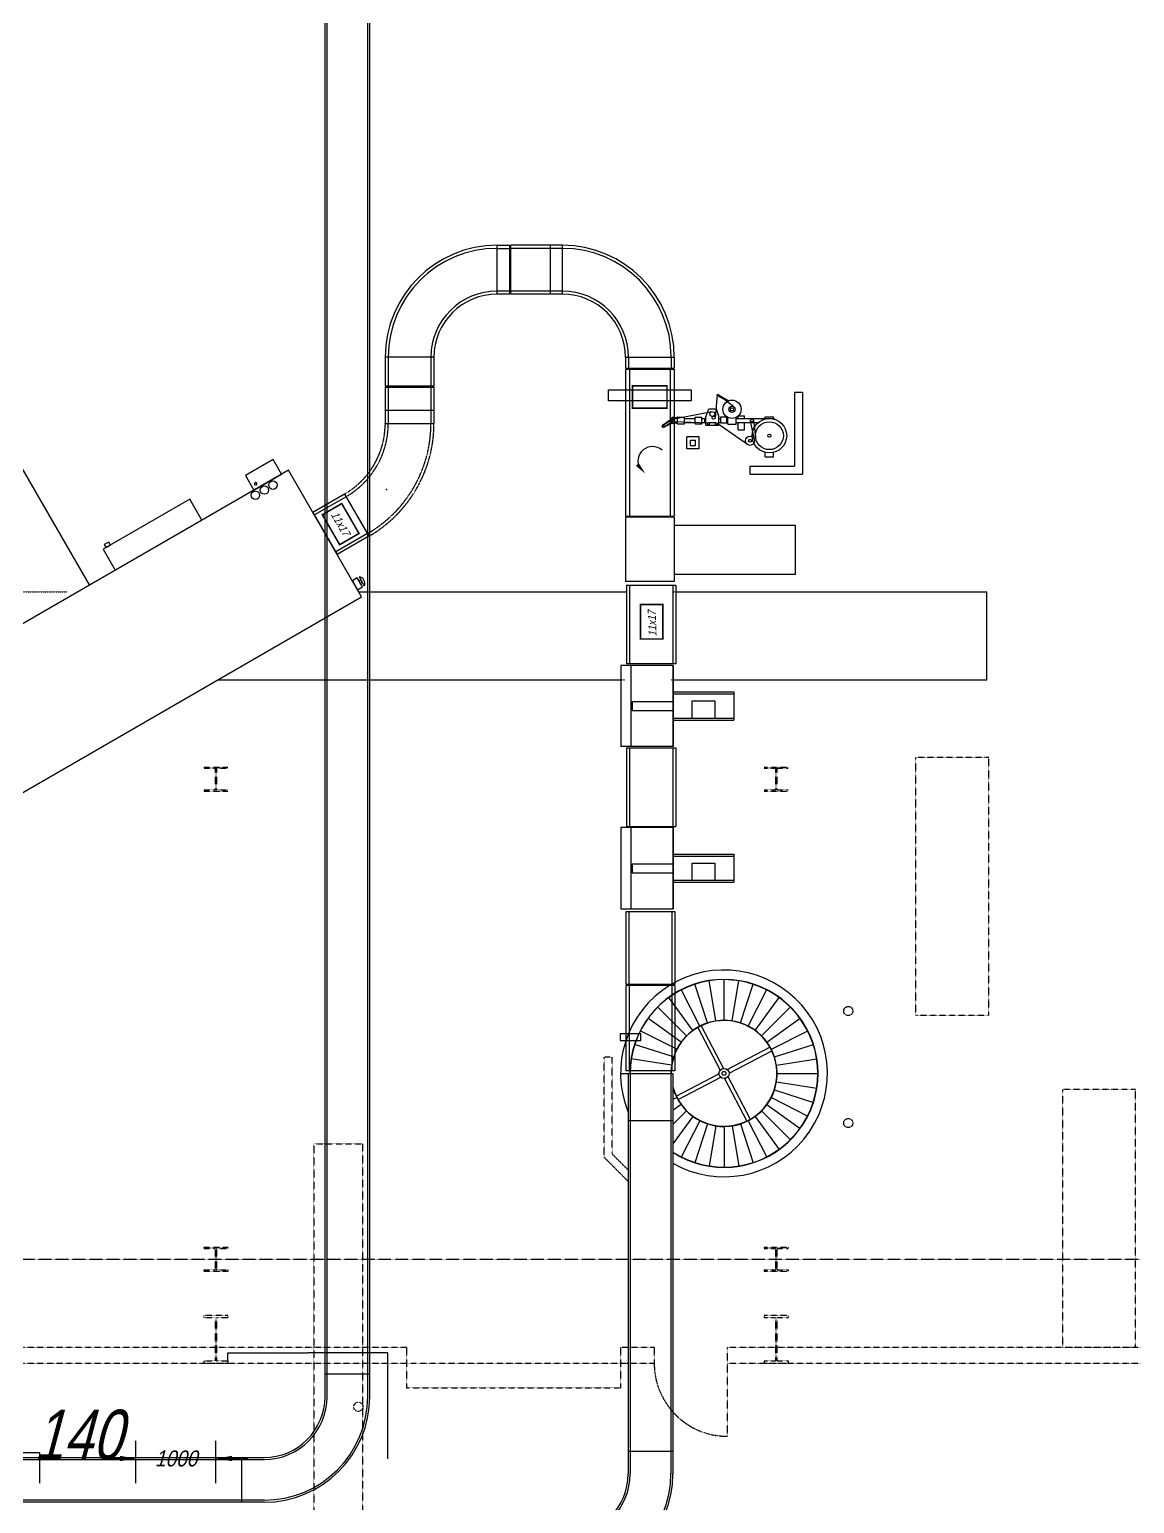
# Model space of a CAD drawing. Header units: millimetres. Extents: x -1732 to 458256, y -4349 to 130988.
# Drawn here: x 99160 to 112965, y 52078 to 70500 of the extents above; entities that cross this region are included whole.
import ezdxf

# ---------------------------------------------------------------- set-up
doc = ezdxf.new("R2010")
doc.units = ezdxf.units.MM
doc.header["$LTSCALE"] = 0.01
doc.header["$MEASUREMENT"] = 0
for name, pattern in [('CENTER2', [28.575, 19.05, -3.175, 3.175, -3.175]), ('HIDDEN2', [4.7625, 3.175, -1.5875]), ('PHANTOM', [63.5, 31.75, -6.35, 6.35, -6.35, 6.35, -6.35]), ('PHANTOM2', [31.75, 15.875, -3.175, 3.175, -3.175, 3.175, -3.175])]:
    doc.linetypes.add(name, pattern=pattern)
doc.layers.get('DEFPOINTS').update_dxf_attribs({"color": 251, "linetype": 'CONTINUOUS'})
for name, color, linetype in [('DIMNEW', 251, 'CONTINUOUS'), ('E-E-DIS-EQP', 251, 'PHANTOM2'), ('F-E-EQP', 251, 'CONTINUOUS'), ('F-E-EQP-AXE', 251, 'CENTER2'), ('F-E-EQP-CAN', 251, 'HIDDEN2'), ('F-E-EQP-PH2', 251, 'PHANTOM2'), ('NODETEXT', 5, 'CONTINUOUS'), ('S-E-ACI', 251, 'PHANTOM2'), ('S-E-BET', 251, 'PHANTOM2')]:
    doc.layers.add(name, color=color, linetype=linetype)
doc.styles.add('Arial', font='arial.ttf', dxfattribs={"width": 0.85, "oblique": 15})
doc.styles.add('TEXTXP', font='arial.ttf', dxfattribs={"width": 0.75, "oblique": 15})
doc.dimstyles.get("Standard").update_dxf_attribs({"dimtxt": 0.18, "dimasz": 0.18, "dimexe": 0.18, "dimexo": 0.0625, "dimgap": 0.09, "dimtad": 0, "dimtih": 1, "dimtoh": 1, "dimdec": 4, "dimzin": 0, "dimdsep": 46, "dimtxsty": 'Arial', "dimcen": 0.09, "dimadec": 0, "dimazin": 0, "dimtfac": 1, "dimtdec": 4, "dimtofl": 0, "dimtmove": 0, "dimatfit": 3, "dimfxl": 1, "dimtolj": 1, "dimtzin": 0, "dimarcsym": 0})

# ---------------------------------------------------------------- blocks, each defined once
blk = doc.blocks.new('*D27')
at = {"layer": 'DEFPOINTS', "color": 0, "transparency": 16777216}
for p in [(101490, 52640), (100490, 52334), (101490, 52334)]:
    blk.add_point(p, dxfattribs=at)
at = {"layer": 'DIMNEW', "color": 0, "lineweight": -2, "transparency": 16777216}
for p, q in [((100490, 52334), (100490, 52860)), ((101490, 52334), (101490, 52860)), ((100290, 52640), (100090, 52640)), ((101690, 52640), (101890, 52640))]:
    blk.add_line(p, q, dxfattribs=at)
at = {"layer": 'DIMNEW', "color": 0, "transparency": 16777216}
for points in [[(100290, 52674), (100290, 52607), (100490, 52640)], [(101690, 52674), (101690, 52607), (101490, 52640)]]:
    blk.add_solid(points, dxfattribs=at)
at = {"layer": 'DIMNEW', "color": 0, "transparency": 16777216, "insert": (100990, 52640), "char_height": 200, "attachment_point": 5, "style": 'Arial'}
blk.add_mtext('\\A1;1000', dxfattribs=at)
blk = doc.blocks.new('*D47')
at = {"layer": 'DEFPOINTS', "color": 0, "transparency": 16777216}
for p in [(101639, 53858), (103639, 53959), (103639, 52638)]:
    blk.add_point(p, dxfattribs=at)
at = {"layer": 'DIMNEW', "color": 0, "lineweight": -2, "transparency": 16777216}
for p, q in [((101639, 53858), (101639, 53959)), ((101640, 53959), (102638, 53959)), ((103638, 53959), (102641, 53959)), ((103639, 52638), (103639, 53959))]:
    blk.add_line(p, q, dxfattribs=at)
at = {"layer": 'DIMNEW', "color": 0, "transparency": 16777216}
for points in [[(101640, 53959), (101640, 53959), (101639, 53959)], [(103638, 53959), (103638, 53959), (103639, 53959)]]:
    blk.add_solid(points, dxfattribs=at)
at = {"layer": 'DIMNEW', "color": 0, "transparency": 16777216, "insert": (102639, 53959), "char_height": 1, "attachment_point": 5, "style": 'Arial'}
blk.add_mtext('\\A1;2000', dxfattribs=at)
blk = doc.blocks.new('*D49')
at = {"layer": 'DEFPOINTS', "color": 0, "transparency": 16777216}
for p in [(99289, 52713), (91083, 52334), (99289, 52334)]:
    blk.add_point(p, dxfattribs=at)
at = {"layer": 'DIMNEW', "color": 0, "lineweight": -2, "transparency": 16777216}
for p, q in [((91083, 52334), (91083, 52713)), ((91084, 52713), (95185, 52713)), ((99288, 52713), (95188, 52713)), ((99289, 52334), (99289, 52713))]:
    blk.add_line(p, q, dxfattribs=at)
at = {"layer": 'DIMNEW', "color": 0, "transparency": 16777216}
for points in [[(91084, 52713), (91084, 52713), (91083, 52713)], [(99288, 52713), (99288, 52713), (99289, 52713)]]:
    blk.add_solid(points, dxfattribs=at)
at = {"layer": 'DIMNEW', "color": 0, "transparency": 16777216, "insert": (95186, 52713), "char_height": 1, "attachment_point": 5, "style": 'Arial'}
blk.add_mtext('\\A1;8200', dxfattribs=at)

msp = doc.modelspace()

# ---------------------------------------------------------------- linework, layer by layer
at = {"layer": 'E-E-DIS-EQP'}
for p, q in [((102714.15801, 56571.78228), (102714.15801, 40911.78228)), ((102714.15801, 56571.78228), (103324.15801, 56571.78228)), ((103324.15801, 40911.78228), (103324.15801, 56571.78228))]:
    msp.add_line(p, q, dxfattribs=at)
at = {"layer": 'F-E-EQP'}
for p, q in [((102852.35766, 53414.72592), (102852.35766, 76253.01553)), ((102877.75801, 53414.72592), (102877.75801, 76252.23211)), ((103385.75731, 53414.72592), (103385.75731, 76234.72203)), ((103411.15766, 53414.72592), (103411.15766, 76183.92466)), ((108719.05691, 65968.92103), (108819.05671, 65968.92103)), ((108719.05691, 65968.92103), (108719.05691, 65043.92288)), ((108819.05671, 65968.92103), (108819.05671, 64943.92308)), ((107750.51934, 65933.75444), (107726.6149, 65646.38105)), ((107753.67913, 65927.72495), (107881.75606, 65853.98646)), ((107760.01579, 65938.73114), (107895.91073, 65860.49154)), ((107960.62382, 65785.1905), (107760.70797, 65938.26974)), ((107165.42164, 65618.44912), (107069.48676, 65551.30338)), ((107069.8528, 65551.55021), (107189.80363, 65629.43731)), ((107083.97845, 65530.44336), (107205.53427, 65614.26078)), ((107177.85189, 65644.086), (107257.22673, 65644.086)), ((107177.85189, 65583.76112), (107177.85189, 65644.086)), ((107192.66535, 65630.58882), (107685.16286, 65724.90531)), ((107209.80231, 65599.63026), (107643.30704, 65584.02572)), ((107257.22673, 65655.19848), (107217.03179, 65644.086)), ((107257.22673, 65655.19848), (107344.53906, 65655.19848)), ((107257.22673, 65583.76112), (107257.22673, 65644.086)), ((107344.53906, 65572.64865), (107344.53906, 65655.19848)), ((107344.53906, 65639.32351), (107478.45939, 65639.32351)), ((107344.53906, 65588.52361), (107478.45939, 65588.52361)), ((107478.45939, 65655.19848), (107557.83423, 65655.19848)), ((107478.45939, 65572.64865), (107478.45939, 65655.19848)), ((107557.83423, 65572.64865), (107557.83423, 65655.19848)), ((107557.83423, 65639.32351), (107611.80912, 65639.32351)), ((107557.83423, 65588.52361), (107611.80912, 65588.52361)), ((107598.53855, 65588.52361), (107598.53855, 65639.32351)), ((107611.80912, 65658.37348), (107648.32155, 65759.97327)), ((107611.80912, 65556.77368), (107611.80912, 65658.37348)), ((107648.32155, 65759.97327), (107737.22137, 65759.97327)), ((107737.22137, 65759.97327), (107773.7338, 65658.37348)), ((107773.7338, 65556.77368), (107773.7338, 65658.37348)), ((107773.7338, 65639.32351), (107795.95875, 65639.32351)), ((107773.7338, 65588.52361), (107795.95875, 65588.52361)), ((107795.95875, 65658.37348), (107872.1586, 65658.37348)), ((107795.95875, 65582.17363), (107795.95875, 65658.37348)), ((107872.1586, 65582.17363), (107872.1586, 65658.37348)), ((107872.1586, 65639.32351), (107884.85858, 65639.32351)), ((107872.1586, 65588.52361), (107884.85858, 65588.52361)), ((107884.85858, 65569.47365), (107884.85858, 65651.63047)), ((107988.04587, 65569.47365), (107988.04587, 65651.63047)), ((107988.04587, 65639.32351), (108465.88241, 65639.32351)), ((107988.04587, 65588.52361), (108264.84879, 65588.52361)), ((108011.85832, 65639.32351), (108011.85832, 65667.72592)), ((108011.85832, 65496.4488), (108011.85832, 65588.52361)), ((108015.50893, 65671.07345), (108091.23316, 65671.07345)), ((108091.23316, 65639.32351), (108091.23316, 65671.07345)), ((108091.23316, 65496.4488), (108091.23316, 65588.52361)), ((108218.56675, 65371.82876), (108167.85094, 65609.95534)), ((108205.40175, 65616.15508), (108230.54761, 65402.96837)), ((108351.58264, 65658.37348), (108456.35743, 65658.37348)), ((108351.58264, 65639.32351), (108351.58264, 65658.37348)), ((108456.35743, 65639.32351), (108456.35743, 65658.37348)), ((108465.88241, 65630.25596), (108465.88241, 65639.32351)), ((107082.13862, 65529.3897), (107188.25599, 65578.89888)), ((107177.85189, 65583.76112), (107257.22673, 65583.76112)), ((107257.22673, 65572.64865), (107217.03179, 65583.76112)), ((107257.22673, 65572.64865), (107344.53906, 65572.64865)), ((107372.8596, 65257.72428), (107372.8596, 65410.12397)), ((107525.2593, 65410.12397), (107372.8596, 65410.12397)), ((107478.45939, 65572.64865), (107557.83423, 65572.64865)), ((107525.2593, 65257.72428), (107525.2593, 65410.12397)), ((107611.80912, 65556.77368), (107773.7338, 65556.77368)), ((107739.30386, 65584.03357), (107642.87102, 65584.03357)), ((108129.88185, 65313.11582), (107746.25795, 65581.84023)), ((107795.95875, 65582.17363), (107872.1586, 65582.17363)), ((107884.85858, 65569.47365), (107988.04587, 65569.47365)), ((108011.85832, 65496.4488), (108091.23316, 65496.4488)), ((107525.2593, 65257.72428), (107372.8596, 65257.72428)), ((107417.05951, 65301.92419), (107417.05951, 65365.92406)), ((107417.05951, 65365.92406), (107481.05938, 65365.92406)), ((107417.05951, 65301.92419), (107481.05938, 65301.92419)), ((107481.05938, 65301.92419), (107481.05938, 65365.92406)), ((108159.05803, 65043.92288), (108159.05803, 64943.92308)), ((108159.05803, 65043.92288), (108719.05691, 65043.92288)), ((108351.58264, 65159.89947), (108351.58264, 65213.97661)), ((108351.58264, 65159.89947), (108456.35743, 65159.89947)), ((108456.35743, 65159.89947), (108456.35743, 65213.97661)), ((108159.05803, 64943.92308), (108819.05671, 64943.92308)), ((106605.63143, 64405.92195), (106605.63143, 63599.91949)), ((107215.63021, 64405.92195), (107215.63021, 63599.91949)), ((108729.82819, 64299.54471), (107220.83019, 64299.54471)), ((108729.82819, 63689.54593), (108729.82819, 64299.54471)), ((107215.63021, 63599.91949), (106605.63143, 63599.91949)), ((108729.82819, 63689.54593), (107220.83019, 63689.54593)), ((103274.04761, 63471.51057), (106618.50552, 63471.51057)), ((106618.50552, 63557.22301), (107234.50428, 63557.22301)), ((106618.50552, 63557.22301), (106618.50552, 62572.22498)), ((106656.50544, 63557.22301), (106656.50544, 62572.22498)), ((107196.50436, 63557.22301), (107196.50436, 62572.22498)), ((107234.50428, 63557.22301), (107234.50428, 62572.22498)), ((107234.50428, 63471.51057), (111121.15801, 63471.51057)), ((111121.15801, 62371.56052), (111121.15801, 63471.51057)), ((106546.50566, 62552.56769), (106546.5043, 61537.56974)), ((107201.50435, 62552.56682), (106546.50566, 62552.56769)), ((107234.50428, 62572.22575), (106618.50552, 62572.22498)), ((106671.50541, 62552.56752), (106671.50405, 61537.56957)), ((107196.50436, 62552.56682), (107196.503, 61537.56885)), ((107201.50435, 62552.56682), (107201.50299, 61537.56885)), ((101511.89194, 62371.56052), (106546.50542, 62371.56052)), ((107196.50412, 62371.56052), (111121.15801, 62371.56052)), ((106691.50501, 62100.0686), (106691.50486, 61990.06882)), ((106691.50501, 62100.0686), (107196.50375, 62100.0686)), ((107201.5039, 62220.06836), (107961.50238, 62220.06836)), ((107201.5039, 62195.06841), (107961.50238, 62195.06841)), ((107438.90343, 62110.06858), (107724.10286, 62110.06897)), ((107438.90372, 61895.06901), (107438.90343, 62110.06858)), ((107724.10289, 62110.06898), (107724.10318, 61895.06941)), ((107961.50242, 62220.06837), (107961.50195, 61870.06907)), ((106691.50486, 61990.06882), (107196.50361, 61990.06882)), ((107201.50344, 61895.06901), (107961.50191, 61895.06901)), ((107201.50344, 61870.06906), (107961.50191, 61870.06906)), ((107201.50299, 61537.56885), (106546.5043, 61537.56974)), ((106618.50552, 61522.56888), (107234.50428, 61522.56888)), ((106618.50552, 61522.56888), (106618.50552, 60537.57085)), ((106656.50544, 61522.56888), (106656.50544, 60537.57085)), ((107196.50436, 61522.56888), (107196.50436, 60537.57085)), ((107234.50428, 61522.56888), (107234.50428, 60537.57085)), ((106546.50566, 60524.57088), (106546.5043, 59509.57379)), ((107201.50435, 60524.57088), (106546.50566, 60524.57088)), ((106618.50552, 60537.57085), (107234.50428, 60537.57085)), ((106671.50541, 60524.57158), (106671.50405, 59509.57362)), ((107196.50436, 60524.57088), (107196.503, 59509.57291)), ((107201.50435, 60524.57088), (107201.50299, 59509.5729)), ((106691.50501, 60072.07266), (106691.50486, 59962.07288)), ((106691.50501, 60072.07266), (107196.50375, 60072.07266)), ((107201.5039, 60192.07242), (107961.50238, 60192.07242)), ((107201.5039, 60167.07247), (107961.50238, 60167.07247)), ((107438.90343, 60082.07264), (107724.10286, 60082.07303)), ((107438.90372, 59867.07307), (107438.90343, 60082.07264)), ((107724.10286, 60082.07303), (107724.10315, 59867.07346)), ((107961.50238, 60192.07242), (107961.50191, 59842.07312)), ((106691.50486, 59962.07288), (107196.50361, 59962.07288)), ((107201.50344, 59867.07307), (107961.50191, 59867.07307)), ((107201.50344, 59842.07312), (107961.50191, 59842.07312)), ((107733.25305, 58108.67128), (107653.28386, 58613.57687)), ((107733.25305, 58108.67128), (107653.28386, 58613.57687)), ((107837.06297, 58116.8413), (107837.06297, 58628.0406)), ((107837.06297, 58116.8413), (107837.06297, 58628.0406)), ((107940.87288, 58108.67128), (108020.84207, 58613.57687)), ((107940.87288, 58108.67128), (108020.84207, 58613.57687)), ((107447.00867, 57990.10497), (107146.53326, 58403.6739)), ((107535.79487, 58044.51322), (107303.71524, 58499.99514)), ((107631.99929, 58084.3624), (107474.03002, 58570.54183)), ((107631.99929, 58084.3624), (107474.03002, 58570.54183)), ((108042.12664, 58084.3624), (108200.09591, 58570.54183)), ((108042.12664, 58084.3624), (108200.09591, 58570.54183)), ((108138.33106, 58044.51322), (108370.41069, 58499.99514)), ((108138.33106, 58044.51322), (108370.41069, 58499.99514)), ((108227.11726, 57990.10497), (108527.59267, 58403.6739)), ((108227.11726, 57990.10497), (108527.59267, 58403.6739)), ((107367.82691, 57922.47736), (107006.35441, 58283.94985)), ((108306.29903, 57922.47736), (108667.77152, 58283.94985)), ((107300.19929, 57843.29559), (106886.63036, 58143.771)), ((107553.57389, 58049.69926), (107832.3692, 57516.20121)), ((108373.92664, 57843.29559), (108787.49557, 58143.771)), ((107245.79104, 57754.50939), (106790.30912, 57986.58902)), ((107509.25993, 58026.54168), (107788.05525, 57493.04363)), ((108428.33489, 57754.50939), (108883.81681, 57986.58902)), ((107205.94186, 57658.30497), (106719.76243, 57816.27424)), ((107876.8653, 57502.24901), (108410.78289, 57781.26357)), ((107900.02288, 57457.93506), (108433.94047, 57736.94961)), ((108468.18407, 57658.30497), (108954.3635, 57816.27424)), ((107181.63298, 57557.05121), (106676.72739, 57637.0204)), ((108492.49295, 57557.05121), (108997.39854, 57637.0204)), ((106544.76297, 57453.2413), (107198.86331, 57453.2413)), ((106640.06331, 57453.2413), (106640.06331, 52449.06744)), ((106665.46366, 57453.2413), (106665.46366, 52449.06744)), ((107173.46297, 57453.2413), (107173.46297, 52449.06744)), ((107198.86331, 57453.2413), (107198.86331, 52449.06744)), ((107240.605, 57169.75222), (107774.10305, 57448.54753)), ((107263.76258, 57125.43826), (107797.26063, 57404.23358)), ((107841.75673, 57390.28138), (108120.77128, 56856.3638)), ((107886.07068, 57413.43896), (108165.08524, 56879.52137)), ((108492.49295, 57349.43138), (108997.39854, 57269.46219)), ((108500.66297, 57453.2413), (109011.86227, 57453.2413)), ((107205.94186, 57248.17762), (107198.86331, 57245.87766)), ((107245.79104, 57151.9732), (107198.86331, 57128.06233)), ((108428.33489, 57151.9732), (108883.81681, 56919.89357)), ((108468.18407, 57248.17762), (108954.3635, 57090.20835)), ((107300.19929, 57063.187), (107198.86331, 56989.56211)), ((107367.82691, 56984.00524), (107198.86331, 56815.04164)), ((108306.29903, 56984.00524), (108667.77152, 56622.53274)), ((108373.92664, 57063.187), (108787.49557, 56762.71159)), ((107198.86331, 56860.86826), (106640.06331, 56860.86826)), ((107447.00867, 56916.37762), (107198.86331, 56574.83483)), ((107535.79487, 56861.96937), (107303.71524, 56406.48745)), ((107631.99929, 56822.12019), (107474.03002, 56335.94076)), ((107733.25305, 56797.81131), (107653.28386, 56292.90572)), ((107837.06297, 56789.6413), (107837.06297, 56278.44199)), ((107940.87288, 56797.81131), (108020.84207, 56292.90572)), ((108042.12664, 56822.12019), (108200.09591, 56335.94076)), ((108138.33106, 56861.96937), (108370.41069, 56406.48745)), ((108227.11726, 56916.37762), (108527.59267, 56502.80869)), ((103411.15766, 53694.12557), (102852.35766, 53694.12557)), ((107198.86331, 52728.52592), (106640.06331, 52728.52592)), ((68560.75801, 52652.52592), (102090.35766, 52652.52592)), ((68560.75801, 52627.12557), (102090.35766, 52627.12557)), ((101810.75766, 52652.52592), (101810.75766, 52093.72592)), ((102090.15766, 52119.12627), (68560.55801, 52119.12627)), ((102090.15766, 52093.72592), (68560.55801, 52093.72592))]:
    msp.add_line(p, q, dxfattribs=at)
at = {"layer": 'F-E-EQP', "linetype": 'Continuous'}
for p, q in [((105002.32272, 67193.26123), (105002.32272, 67802.86123)), ((105002.32272, 67193.26123), (105002.32272, 67802.86123)), ((105002.32272, 67802.86123), (105161.07272, 67802.86123)), ((105161.07272, 67193.26123), (105161.07272, 67802.86123)), ((105173.77272, 67193.18085), (105173.77272, 67802.94162)), ((105818.42998, 67802.94162), (105173.77272, 67802.94162)), ((105668.42998, 67193.18085), (105668.42998, 67802.94162)), ((105818.42998, 67193.18085), (105818.42998, 67802.94162)), ((105002.32272, 67764.76123), (105161.07272, 67764.76123)), ((105818.42998, 67764.8416), (105173.77272, 67764.8416)), ((105161.07272, 67231.36123), (105002.32272, 67231.36123)), ((105161.07272, 67193.26123), (105002.32272, 67193.26123)), ((105818.42998, 67231.4412), (105173.77272, 67231.4412)), ((105818.42998, 67193.18085), (105173.77272, 67193.18085)), ((104213.77824, 66405.8604), (103604.01747, 66405.8604)), ((103604.01747, 66405.8604), (103604.01747, 66043.9104)), ((103642.11748, 66405.8604), (103642.11748, 66043.9104)), ((104175.51789, 66405.8604), (104175.51789, 66043.9104)), ((104213.77824, 66405.8604), (104213.77824, 66043.9104)), ((106605.83082, 66404.47606), (107215.43082, 66404.47606)), ((106605.83082, 66404.47606), (106605.83082, 66267.33636)), ((106643.93082, 66404.47606), (106643.93082, 66267.33636)), ((107177.33082, 66404.47606), (107177.33082, 66267.33636)), ((107215.43082, 66404.47606), (107215.43082, 66267.33636)), ((106605.83082, 66267.33636), (107215.43082, 66267.33636)), ((106605.83082, 66254.63636), (106605.83082, 64418.62195)), ((106605.83082, 66254.63636), (107215.43082, 66254.63636)), ((106656.63082, 66254.63636), (106656.63082, 64418.62195)), ((107164.63082, 66254.63636), (107164.63082, 64418.62195)), ((107215.43082, 66254.63636), (107215.43082, 64418.62195)), ((104213.77824, 66043.9104), (103604.01747, 66043.9104)), ((103604.01747, 66031.2104), (104213.77824, 66031.2104)), ((103604.09785, 66031.2104), (104213.69785, 66031.2104)), ((103604.09785, 66031.2104), (103604.09785, 65574.0104)), ((103642.3582, 66031.2104), (103642.3582, 65574.0104)), ((104175.4375, 66031.2104), (104175.4375, 65574.0104)), ((104213.69785, 66031.2104), (104213.69785, 65574.0104)), ((104213.77824, 65738.9104), (103604.01747, 65738.9104)), ((103604.09785, 65574.0104), (104213.69785, 65574.0104)), ((99909.80813, 63558.54428), (98930.80813, 65254.22202)), ((102203.60573, 65125.57029), (101857.19557, 64925.57029)), ((102308.6985, 64943.54428), (102203.60573, 65125.57029)), ((102395.30104, 64993.54428), (95881.05795, 61232.54428)), ((101857.19557, 64925.57029), (101962.28834, 64743.54428)), ((101962.28834, 64743.54428), (102308.6985, 64943.54428)), ((103309.80104, 63409.58382), (102395.30104, 64993.54428)), ((103096.09785, 64694.12859), (102700.15104, 64465.52859)), ((103096.09785, 64694.12859), (103400.89785, 64166.19951)), ((101162.76928, 64628.3519), (100080.23753, 64003.3519)), ((101312.76928, 64368.54428), (101162.76928, 64628.3519)), ((103115.22803, 64660.99416), (102719.28121, 64432.39416)), ((100230.23753, 63743.54428), (101312.76928, 64368.54428)), ((102700.15104, 64465.52859), (103004.95104, 63937.59951)), ((107215.63021, 64405.92195), (106605.63143, 64405.92195)), ((106605.83082, 64418.62195), (107215.43082, 64418.62195)), ((103381.76768, 64199.33394), (102985.82086, 63970.73394)), ((103400.89785, 64166.19951), (103004.95104, 63937.59951)), ((100080.23753, 64003.3519), (100230.23753, 63743.54428)), ((100149.67697, 64094.28144), (100094.70791, 64062.54503)), ((100094.70791, 64062.54503), (100116.72169, 64024.41604)), ((100116.72169, 64024.41604), (100171.69076, 64056.15245)), ((100171.69076, 64056.15245), (100149.67697, 64094.28144)), ((103255.26981, 63646.25602), (103193.68616, 63610.70069)), ((103193.68616, 63610.70069), (103258.74137, 63498.02175)), ((103320.32503, 63533.57709), (103255.26981, 63646.25602)), ((103277.33475, 63658.99522), (103342.38996, 63546.31628)), ((103301.37749, 63617.35196), (103279.31256, 63604.61276)), ((103318.34721, 63587.95955), (103296.28228, 63575.22035)), ((96795.55795, 59648.58382), (103309.80104, 63409.58382)), ((103258.74137, 63498.02175), (103320.32503, 63533.57709)), ((106546.5043, 59509.57379), (107201.50299, 59509.5729)), ((106612.63732, 58564.0503), (106612.63732, 59478.0503)), ((106612.63732, 59478.0503), (107222.23732, 59478.0503)), ((106650.73732, 58564.0503), (106650.73732, 59478.0503)), ((107184.13732, 59478.0503), (107184.13732, 58564.0503)), ((107222.23732, 59478.0503), (107222.23732, 58564.0503)), ((107222.23732, 58564.0503), (106612.63732, 58564.0503)), ((107222.23732, 58551.3503), (106612.63732, 58551.3503)), ((106612.63732, 57484.5503), (106612.63732, 58551.3503)), ((106650.73732, 58551.3503), (106650.73732, 57484.5503)), ((107184.13732, 58551.3503), (107184.13732, 57484.5503)), ((107222.23732, 58551.3503), (107222.23732, 57484.5503)), ((107222.23732, 57484.5503), (106612.63732, 57484.5503))]:
    msp.add_line(p, q, dxfattribs=at)
for points in [[(106393.57635, 65858.76802), (106393.57635, 65996.80418), (107427.68528, 65996.80418), (107427.68528, 65858.76802)], [(106539.5274, 57864.82667), (106798.59397, 57864.82667), (106798.59397, 57947.64972), (106539.5274, 57947.64972)]]:
    msp.add_lwpolyline(points, close=True, dxfattribs=at)
at = {"layer": 'F-E-EQP', "linetype": 'Continuous', "const_width": 20}
for points in [[(106692.5389, 66047.03436), (107124.3389, 66047.03436), (107124.3389, 65767.63436), (106692.5389, 65767.63436)], [(103060.98403, 64575.01045), (103276.88403, 64201.06068), (103034.91653, 64061.36068), (102819.01653, 64435.31045)], [(106794.22863, 62882.23759), (106794.22863, 63314.03759), (107073.62863, 63314.03759), (107073.62863, 62882.23759)]]:
    msp.add_lwpolyline(points, close=True, dxfattribs=at)
at = {"layer": 'F-E-EQP'}
for centre, radius in [((107756.84746, 65933.22805), 6.34999), ((107756.84746, 65933.22805), 6.34997), ((107936.45222, 65753.62328), 114.29977), ((107936.45222, 65753.62328), 39.75871), ((107936.45222, 65753.62328), 19.04996), ((107194.17518, 65622.70486), 8.02723), ((107210.09107, 65607.6523), 8.02723), ((107690.9267, 65694.80793), 30.64432), ((107707.55306, 65647.96666), 19.12768), ((108186.48297, 65613.92356), 19.04992), ((108403.97004, 65423.42395), 215.89957), ((108403.97004, 65423.42395), 174.62465), ((107076.76908, 65540.89871), 12.69997), ((107642.87102, 65571.91276), 12.12081), ((107739.30386, 65571.91276), 12.12081), ((108162.67052, 65359.92407), 57.14989), ((108403.97004, 65423.42395), 19.04996), ((108162.67052, 65359.92407), 19.04992), ((107837.06297, 57453.2413), 63.13464), ((107837.06297, 57453.2413), 24)]:
    msp.add_circle(centre, radius, dxfattribs=at)
at = {"layer": 'F-E-EQP', "linetype": 'Continuous'}
for centre in [(102202.20523, 64805.68166), (101982.37471, 64678.76245), (102094.44582, 64743.46673)]:
    msp.add_circle(centre, 52.78197, dxfattribs=at)
for centre, radius, start, end in [((105002.32272, 66404.55537), 1398.30587, 90, 179.946525934), ((105817.12495, 66404.47606), 1398.30587, 0, 89.946525934), ((105002.32272, 66404.55537), 1360.20587, 90, 179.945028101), ((105817.12495, 66404.47606), 1360.20587, 0, 89.945028101), ((105002.32272, 66404.55537), 826.80587, 90, 179.909563876), ((105002.32272, 66404.55537), 788.70587, 90, 179.905195177), ((105817.12495, 66404.47606), 826.80587, 0, 89.909563876), ((105817.12495, 66404.47606), 788.70587, 0, 89.905195177), ((106942.26341, 65106.96697), 181.06937, 48.410963669, 210.608351683), ((101986.88283, 64822.95358), 15.81878, 29.999999998, 209.999999998), ((101986.88283, 64822.95358), 15.81878, 209.999999998, 29.999999998), ((103269.09554, 63579.11902), 80.30001, 335.88921376, 84.110786243)]:
    msp.add_arc(centre, radius, start, end, dxfattribs=at)
at = {"layer": 'F-E-EQP'}
for centre, radius, start, end in [((107203.25184, 65613.92356), 38.09992, 131.8103149, 228.1896851), ((107203.25184, 65613.92356), 38.09992, 57.264552152, 127.658462007), ((107076.76908, 65540.89871), 12.69997, 124.988541976, 295.011458026), ((107203.25184, 65613.92356), 38.09992, 232.341537993, 302.735447848), ((107837.06297, 57453.2413), 1292.3, 240.406191264, 202.141597385), ((107837.06297, 57453.2413), 1174.7993, 237.095429259, 180), ((107837.06297, 57453.2413), 1171.5993, 236.994114003, 180), ((107837.06297, 57453.2413), 663.6, 195.90374419, 180), ((107837.06297, 57453.2413), 660.4, 194.89835046, 180), ((102090.15766, 53414.72592), 1295.59965, 270, 0), ((102090.15766, 53414.72592), 1321, 270, 0), ((102090.35766, 53414.52592), 787.40035, 270, 0), ((102090.35766, 53414.52592), 762, 270, 0), ((105877.86331, 52451.93507), 1295.59965, 270, 0), ((105877.86331, 52451.93507), 1321, 270, 0), ((105878.06331, 52449.06744), 787.40035, 270, 0), ((105878.06331, 52449.06744), 762, 270, 0)]:
    msp.add_arc(centre, radius, start, end, dxfattribs=at)
at = {"layer": 'F-E-EQP', "linetype": 'PHANTOM'}
for radius in [1016, 1054.26035, 1587.33965, 1625.6]:
    msp.add_arc((102588.09785, 65574.0104), radius, 300, 0, dxfattribs=at)
at = {"layer": 'F-E-EQP', "extrusion": (-1, 1.83695e-16, 0)}
msp.add_point((103619.58524, 64751.63463, 667.94062), dxfattribs=at)
msp.add_point((103619.58524, 64751.63463, 667.94062), dxfattribs=at)
at = {"layer": 'F-E-EQP', "linetype": 'Continuous'}
msp.add_solid([(106735.57985, 65046.54776), (106773.3595, 65079.29982), (106852.72586, 64949.58482)], dxfattribs=at)
at = {"layer": 'F-E-EQP-AXE'}
msp.add_line((8089.15801, 55131.81364), (156267.58251, 55131.81364), dxfattribs=at)
at = {"layer": 'F-E-EQP-CAN'}
for p, q in [((82679.39447, 63471.50503), (99630.11191, 63471.50503)), ((103393.55801, 63471.50503), (106584.28496, 63471.50503)), ((107194.13784, 63471.50503), (111121.15801, 63471.50503)), ((111121.15801, 62371.55498), (111121.15801, 63471.50503)), ((103393.55801, 62371.55498), (106596.18494, 62371.55498)), ((107172.3395, 62371.55498), (111121.15801, 62371.55498))]:
    msp.add_line(p, q, dxfattribs=at)
at = {"layer": 'F-E-EQP-PH2'}
for p, q in [((106337.76297, 56404.99151), (106337.76297, 57658.2413)), ((106439.76297, 57658.2413), (106337.76297, 57658.2413)), ((106439.76297, 56447.2413), (106439.76297, 57658.2413)), ((106640.06331, 56102.69116), (106337.76297, 56404.99151)), ((106640.06331, 56246.94095), (106439.76297, 56447.2413))]:
    msp.add_line(p, q, dxfattribs=at)
for points in [[(111144.16062, 61401.80421), (110229.16062, 61401.80421), (110229.16062, 58181.80421), (111144.16062, 58181.80421)], [(112979.16062, 57251.80421), (112064.16062, 57251.80421), (112064.16062, 54031.80421), (112979.16062, 54031.80421)]]:
    msp.add_lwpolyline(points, close=True, dxfattribs=at)
for centre, radius in [((109389.15801, 58233.25072), 57.15), ((109389.15801, 56833.25072), 57.15), ((103269.15801, 53286.80421), 57.5)]:
    msp.add_circle(centre, radius, dxfattribs=at)
at = {"layer": 'S-E-ACI'}
for p, q in [((101339.08893, 61281.56275), (101639.06699, 61281.56275)), ((101339.08893, 61281.56275), (101339.08893, 61266.55744)), ((101339.08893, 61266.55744), (101481.58903, 61266.55744)), ((101481.58903, 61266.55744), (101481.58903, 60996.56255)), ((101496.59433, 61266.55744), (101496.59433, 60996.56255)), ((101496.59433, 61266.55744), (101639.06699, 61266.55744)), ((101639.06699, 61281.56275), (101639.06699, 61266.55744)), ((108338.90323, 61281.56275), (108638.89958, 61281.56275)), ((108338.90323, 61281.56275), (108338.90323, 61266.55744)), ((108338.90323, 61266.55744), (108481.43075, 61266.55744)), ((108481.43075, 61266.55744), (108481.43075, 60996.56255)), ((108496.43606, 61266.55744), (108496.43606, 60996.56255)), ((108496.43606, 61266.55744), (108638.89958, 61266.55744)), ((108638.89958, 61281.56275), (108638.89958, 61266.55744)), ((101339.08893, 60996.56255), (101481.58903, 60996.56255)), ((101339.08893, 60996.56255), (101339.08893, 60981.55725)), ((101339.08893, 60981.55725), (101639.06699, 60981.55725)), ((101496.59433, 60996.56255), (101639.06699, 60996.56255)), ((101639.06699, 60996.56255), (101639.06699, 60981.55725)), ((108338.90323, 60996.56255), (108338.90323, 60981.55725)), ((108338.90323, 60996.56255), (108481.43075, 60996.56255)), ((108338.90323, 60981.55725), (108638.89958, 60981.55725)), ((108496.43606, 60996.56255), (108638.89958, 60996.56255)), ((108638.89958, 60996.56255), (108638.89958, 60981.55725)), ((101339.08893, 55281.70886), (101639.06699, 55281.70886)), ((101339.08893, 55281.70886), (101339.08893, 55266.7127)), ((101639.06699, 55281.70886), (101639.06699, 55266.7127)), ((108338.90323, 55281.70886), (108638.89958, 55281.70886)), ((108338.90323, 55281.70886), (108338.90323, 55266.7127)), ((108638.89958, 55281.70886), (108638.89958, 55266.7127)), ((101339.08893, 55266.7127), (101481.58903, 55266.7127)), ((101481.58903, 55266.7127), (101481.58903, 54996.70867)), ((101496.59433, 55266.7127), (101496.59433, 54996.70867)), ((101496.59433, 55266.7127), (101639.06699, 55266.7127)), ((108338.90323, 55266.7127), (108481.43075, 55266.7127)), ((108481.43075, 55266.7127), (108481.43075, 54996.70867)), ((108496.43606, 55266.7127), (108496.43606, 54996.70867)), ((108496.43606, 55266.7127), (108638.89958, 55266.7127)), ((101339.08893, 54996.70867), (101481.58903, 54996.70867)), ((101339.08893, 54996.70867), (101339.08893, 54981.71251)), ((101339.08893, 54981.71251), (101639.06699, 54981.71251)), ((101496.59433, 54996.70867), (101639.06699, 54996.70867)), ((101639.06699, 54996.70867), (101639.06699, 54981.71251)), ((108338.90323, 54996.70867), (108338.90323, 54981.71251)), ((108338.90323, 54996.70867), (108481.43075, 54996.70867)), ((108338.90323, 54981.71251), (108638.89958, 54981.71251)), ((108496.43606, 54996.70867), (108638.89958, 54996.70867)), ((108638.89958, 54996.70867), (108638.89958, 54981.71251)), ((101339.25635, 54431.76949), (101339.25635, 54401.76802)), ((101339.25635, 54431.76949), (101639.2527, 54431.76949)), ((101339.25635, 54401.76802), (101481.78387, 54401.76802)), ((101481.78387, 54401.76802), (101481.78387, 53861.79653)), ((101496.78003, 54401.76802), (101639.2527, 54401.76802)), ((101496.78003, 54401.76802), (101496.78003, 53861.79653)), ((101639.2527, 54431.76949), (101639.2527, 54401.76802)), ((108338.90323, 54431.76949), (108638.89958, 54431.76949)), ((108338.90323, 54431.76949), (108338.90323, 54401.76802)), ((108338.90323, 54401.76802), (108481.43075, 54401.76802)), ((108481.43075, 54401.76802), (108481.43075, 53861.79653)), ((108496.43606, 54401.76802), (108496.43606, 53861.79653)), ((108496.43606, 54401.76802), (108638.89958, 54401.76802)), ((108638.89958, 54431.76949), (108638.89958, 54401.76802)), ((101339.25635, 53861.79653), (101481.78387, 53861.79653)), ((101339.25635, 53861.79653), (101339.25635, 53831.80421)), ((101339.25635, 53831.80421), (101639.2527, 53831.80421)), ((101496.78003, 53861.79653), (101639.2527, 53861.79653)), ((101639.2527, 53861.79653), (101639.2527, 53831.80421)), ((108338.90323, 53861.79653), (108338.90323, 53831.80421)), ((108338.90323, 53861.79653), (108481.43075, 53861.79653)), ((108338.90323, 53831.80421), (108638.89958, 53831.80421)), ((108496.43606, 53861.79653), (108638.89958, 53861.79653)), ((108638.89958, 53861.79653), (108638.89958, 53831.80421))]:
    msp.add_line(p, q, dxfattribs=at)
at = {"layer": 'S-E-BET'}
for p, q in [((97448.15801, 54031.80421), (103869.15801, 54031.80421)), ((103869.15801, 54031.80421), (103869.15801, 53521.80421)), ((106544.15801, 54031.80421), (106965.15801, 54031.80421)), ((106544.15801, 54031.80421), (106544.15801, 53521.80421)), ((106965.15801, 54031.80421), (106965.15801, 53831.80421)), ((107879.15801, 52917.80421), (107879.15801, 54031.80421)), ((107879.15801, 54031.80421), (113867.16062, 54031.80421)), ((97448.15801, 53831.80421), (106965.15801, 53831.80421)), ((107879.15801, 53831.80421), (113867.16062, 53831.80421)), ((103869.15801, 53521.80421), (106544.15801, 53521.80421))]:
    msp.add_line(p, q, dxfattribs=at)
msp.add_arc((107879.15801, 53831.80421), 914, 180, 270, dxfattribs=at)

# ---------------------------------------------------------------- texts
at = {"layer": 'F-E-EQP', "linetype": 'Continuous', "style": 'Arial', "oblique": 15, "width": 0.85}
for rotation, p in [(300, (102921.59226, 64438.78153)), (91.791833876, (106994.15955, 62916.36924))]:
    msp.add_text('11x17', height=100, rotation=rotation, dxfattribs=at).set_placement(p)
at = {"layer": 'NODETEXT', "style": 'TEXTXP', "oblique": 15, "width": 0.75}
msp.add_text('140', height=625, dxfattribs=at).set_placement((99214.76399, 52624.80644))

# ---------------------------------------------------------------- dimensions: what is measured, and where the dimension line sits
at = {"layer": 'DIMNEW'}
for base, p1, p2, text, override, picture, middle in [((103639.41097, 53959.19324), (101639.41097, 53858.16107), (103639.41097, 52638.16107), '2000', {"dimtxt": 1, "dimasz": 1}, '*D47', (102639.41097, 53959.19324)), ((99289.15801, 52712.72223), (91083.08138, 52334.16107), (99289.15801, 52334.16107), '8200', {"dimtxt": 1, "dimasz": 1}, '*D49', (95186.11969, 52712.72223)), ((101490.27248, 52640.22435), (100490.27249, 52334.16107), (101490.27248, 52334.16107), '1000', {"dimscale": 200, "dimtxt": 1, "dimasz": 1, "dimexe": 1.1, "dimexo": 0, "dimgap": 1, "dimtih": 0, "dimtoh": 0, "dimdec": 2, "dimcen": 0}, '*D27', (100990.27249, 52640.22435))]:
    dim = msp.add_linear_dim(base=base, p1=p1, p2=p2, text=text, dimstyle='Standard', override=override, dxfattribs=at)
    dim.commit()
    dim.dimension.update_dxf_attribs({"geometry": picture, "text_midpoint": middle})

doc.saveas('drawing.dxf')
